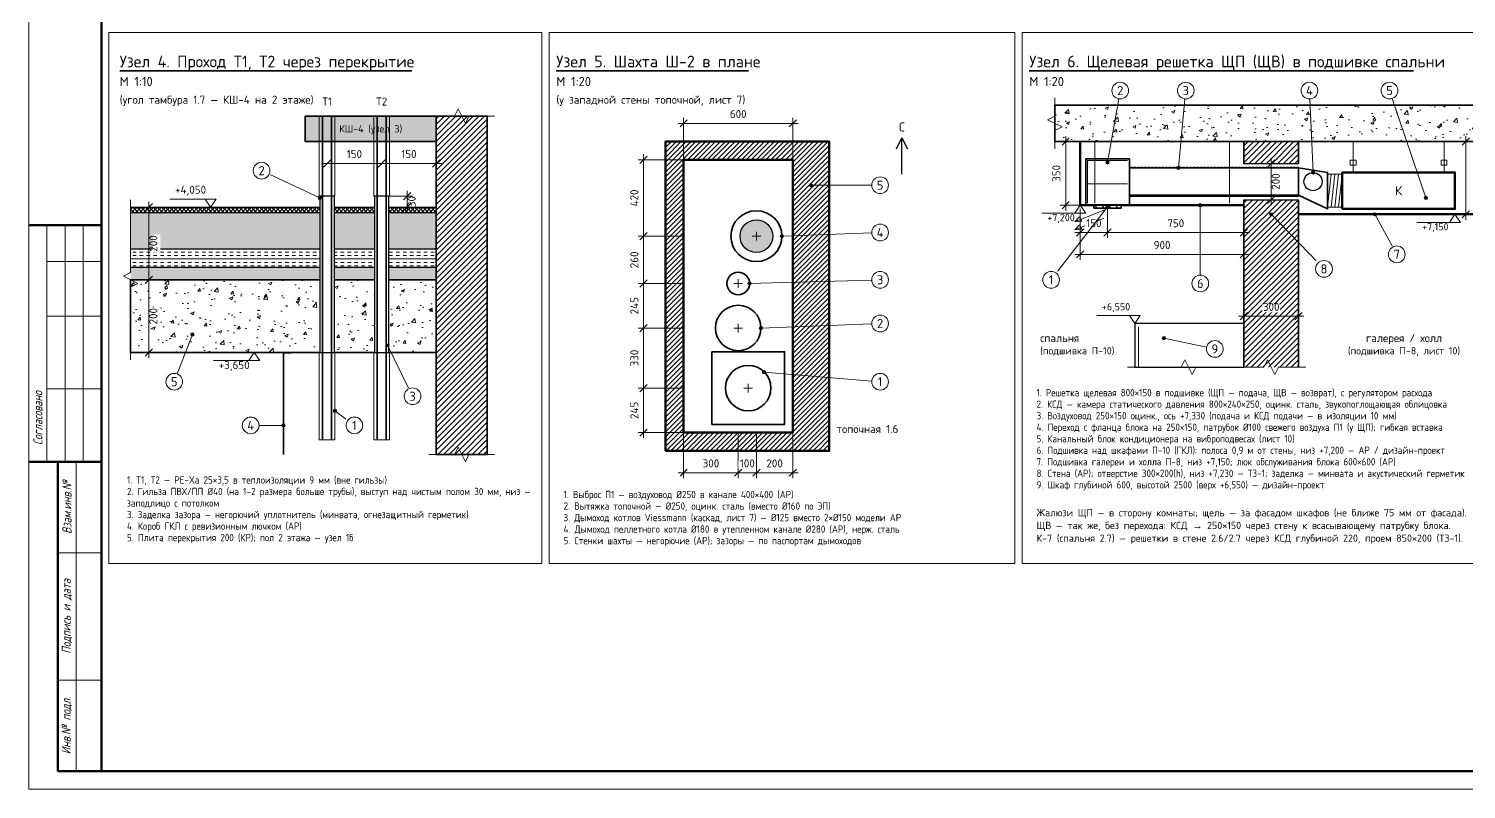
# Paper-space layout 'Лист' of a CAD drawing. Header units: millimetres. Extents: x 0 to 594, y 0 to 420.
# Drawn here: x 0 to 395.1, y 0 to 209 of the extents above; entities that cross this region are included whole.
import ezdxf
from ezdxf.enums import TextEntityAlignment as Align

# ---------------------------------------------------------------- set-up
doc = ezdxf.new("R2010")
doc.units = ezdxf.units.MM
for name, color, linetype, lineweight in [('ОВ_В', 32, 'Continuous', 35), ('ОВ_Т1', 1, 'Continuous', 50), ('ОВ_Т2', 5, 'Continuous', 50), ('Размеры', 7, 'Continuous', 13), ('Рамка', 7, 'Continuous', 50), ('Таблицы', 7, 'Continuous', 18), ('Текст', 7, 'Continuous', 18), ('Тонкие', 8, 'Continuous', 13), ('Узлы', 7, 'Continuous', 35), ('Штриховка', 8, 'Continuous', 13)]:
    doc.layers.add(name, color=color, linetype=linetype, lineweight=lineweight)
doc.styles.add('GOST', font='isocpeur.ttf', dxfattribs={"width": 0.9})
doc.styles.add('GOST_I', font='isocpeur.ttf', dxfattribs={"width": 0.8})

psp = doc.layouts.new('Лист')

# ---------------------------------------------------------------- hatches: boundary and pattern name
at = {"layer": 'Тонкие'}
h = psp.add_hatch(color=7, dxfattribs=at)
edge = h.paths.add_edge_path()
edge.add_arc((296.5, 172.25), 0.45, 0, 360)
h = psp.add_hatch(color=7, dxfattribs=at)
edge = h.paths.add_edge_path()
edge.add_arc((316, 170.75), 0.45, 0, 360)
h = psp.add_hatch(color=7, dxfattribs=at)
edge = h.paths.add_edge_path()
edge.add_arc((353, 169.5), 0.45, 0, 360)
h = psp.add_hatch(color=7, dxfattribs=at)
edge = h.paths.add_edge_path()
edge.add_arc((215, 166), 0.45, 0, 360)
h = psp.add_hatch(color=7, dxfattribs=at)
edge = h.paths.add_edge_path()
edge.add_arc((384, 162.5), 0.45, 0, 360)
h = psp.add_hatch(color=7, dxfattribs=at)
edge = h.paths.add_edge_path()
edge.add_arc((322, 160.5), 0.45, 0, 360)
h = psp.add_hatch(color=7, dxfattribs=at)
edge = h.paths.add_edge_path()
edge.add_arc((341.5, 158), 0.45, 0, 360)
h = psp.add_hatch(color=7, dxfattribs=at)
edge = h.paths.add_edge_path()
edge.add_arc((370, 158), 0.45, 0, 360)
h = psp.add_hatch(color=7, dxfattribs=at)
edge = h.paths.add_edge_path()
edge.add_arc((45, 125), 0.45, 0, 360)
h = psp.add_hatch(color=7, dxfattribs=at)
edge = h.paths.add_edge_path()
edge.add_arc((312, 124), 0.45, 0, 360)
h = psp.add_hatch(color=7, dxfattribs=at)
edge = h.paths.add_edge_path()
edge.add_arc((84.15, 104), 0.45, 0, 360)
h = psp.add_hatch(color=7, dxfattribs=at)
edge = h.paths.add_edge_path()
edge.add_arc((70, 100), 0.45, 0, 360)
at = {"layer": 'Штриховка'}
h = psp.add_hatch(dxfattribs=at)
h.set_pattern_fill('AR-CONC', scale=0.05)
h.paths.add_polyline_path([(282, 178), (398, 178), (398, 188), (282, 188)])
h = psp.add_hatch(color=2, dxfattribs=at)
h.dxf.hatch_style = 1
h.paths.add_polyline_path([(76, 178), (112, 178), (112, 185), (76, 185)])
h = psp.add_hatch(dxfattribs=at)
h.set_pattern_fill('ANSI31', scale=0.35)
h.paths.add_polyline_path([(112, 92), (126, 92), (126, 185), (112, 185)])
h = psp.add_hatch(dxfattribs=at)
h.set_pattern_fill('ANSI31', scale=0.3)
h.paths.add_polyline_path([(175, 93), (220, 93), (220, 178), (175, 178)])
h = psp.add_hatch(dxfattribs=at)
h.set_pattern_fill('ANSI31', scale=0.35)
h.paths.add_polyline_path([(334, 172), (349, 172), (349, 178), (334, 178)])
h = psp.add_hatch(dxfattribs=at)
h.set_pattern_fill('INSUL', scale=0.15)
h.paths.add_polyline_path([(302.5, 170.75), (349, 170.75), (349, 171.25), (302.5, 171.25)])
h = psp.add_hatch(dxfattribs=at)
h.set_pattern_fill('INSUL', scale=0.15)
h.paths.add_polyline_path([(302.5, 162.75), (349, 162.75), (349, 163.25), (302.5, 163.25)])
h = psp.add_hatch(dxfattribs=at)
h.set_pattern_fill('ANSI31', scale=0.35)
h.paths.add_polyline_path([(334, 116), (349, 116), (349, 162), (334, 162)])
h = psp.add_hatch(dxfattribs=at)
h.set_pattern_fill('ANSI37', scale=0.25)
h.paths.add_polyline_path([(28, 158.5), (112, 158.5), (112, 160), (28, 160)])
h = psp.add_hatch(dxfattribs=at)
h.set_pattern_fill('AR-SAND', scale=0.04)
h.paths.add_polyline_path([(28, 148.5), (112, 148.5), (112, 158.5), (28, 158.5)])
h = psp.add_hatch(dxfattribs=at)
h.set_pattern_fill('INSUL', scale=0.3)
h.paths.add_polyline_path([(28, 143.5), (112, 143.5), (112, 148.5), (28, 148.5)])
h = psp.add_hatch(dxfattribs=at)
h.set_pattern_fill('DOTS', scale=0.25)
h.paths.add_polyline_path([(28, 140), (112, 140), (112, 143.5), (28, 143.5)])
h = psp.add_hatch(dxfattribs=at)
h.set_pattern_fill('AR-CONC', scale=0.05)
h.paths.add_polyline_path([(28, 120), (112, 120), (112, 140), (28, 140)])

# ---------------------------------------------------------------- linework, layer by layer
at = {"layer": 'Размеры', "lineweight": 13}
for p, q in [((178.5, 183), (211.5, 183)), ((289, 178), (283.5, 178)), ((285, 159), (285, 179.5)), ((395, 156.5), (395, 179.5)), ((169, 150.5), (169, 174.5)), ((80.5, 172), (98.5, 172)), ((95.5, 172), (113.5, 172)), ((341.5, 160.5), (341.5, 173.5)), ((50, 162.2), (38.82, 162.2)), ((104, 158.5), (104, 164.5)), ((33, 138.5), (33, 161.5)), ((289, 158.3), (278.56, 158.3)), ((289, 160.5), (283.5, 160.5)), ((289, 159.5), (289, 151.5)), ((334, 159.5), (334, 151.5)), ((392, 155.8), (381.56, 155.8)), ((169, 137.5), (169, 153.5)), ((287.5, 153), (298, 153)), ((289, 152), (289, 145.5)), ((334, 152), (334, 145.5)), ((287.5, 147), (335.5, 147)), ((33, 118.5), (33, 141.5)), ((169, 125.25), (169, 140.5)), ((334, 127), (334, 131.5)), ((349, 127), (349, 131.5)), ((169, 108.75), (169, 128.25)), ((304, 130.2), (293.56, 130.2)), ((332.5, 130), (350.5, 130)), ((62, 117.8), (50.82, 117.8)), ((169, 96.5), (169, 111.75)), ((178.5, 87), (196.5, 87)), ((193.5, 87), (201.5, 87))]:
    psp.add_line(p, q, dxfattribs=at)
at = {"layer": 'Размеры', "lineweight": 35}
for p, q in [((179, 182), (181, 184)), ((209, 182), (211, 184)), ((284, 177), (286, 179)), ((394, 177), (396, 179)), ((168, 172), (170, 174)), ((81, 171), (83, 173)), ((96, 171), (98, 173)), ((96, 171), (98, 173)), ((111, 171), (113, 173)), ((340.5, 171), (342.5, 173)), ((103, 162), (105, 164)), ((340.5, 161), (342.5, 163)), ((32, 159), (34, 161)), ((103, 159), (105, 161)), ((284, 159.5), (286, 161.5)), ((394, 157), (396, 159)), ((168, 151), (170, 153)), ((168, 151), (170, 153)), ((288, 152), (290, 154)), ((295.5, 152), (297.5, 154)), ((333, 152), (335, 154)), ((288, 146), (290, 148)), ((333, 146), (335, 148)), ((32, 139), (34, 141)), ((32, 139), (34, 141)), ((168, 138), (170, 140)), ((168, 138), (170, 140)), ((333, 129), (335, 131)), ((348, 129), (350, 131)), ((168, 125.75), (170, 127.75)), ((168, 125.75), (170, 127.75)), ((32, 119), (34, 121)), ((168, 109.25), (170, 111.25)), ((168, 109.25), (170, 111.25)), ((168, 97), (170, 99)), ((179, 86), (181, 88)), ((194, 86), (196, 88)), ((194, 86), (196, 88)), ((199, 86), (201, 88)), ((209, 86), (211, 88))]:
    psp.add_line(p, q, dxfattribs=at)
at = {"layer": 'Размеры', "lineweight": 18}
for points in [[(50, 160), (48.5, 162.2), (51.5, 162.2)], [(289, 160.5), (287.5, 158.3), (290.5, 158.3)], [(392, 158), (390.5, 155.8), (393.5, 155.8)], [(304, 128), (302.5, 130.2), (305.5, 130.2)], [(62, 120), (60.5, 117.8), (63.5, 117.8)]]:
    psp.add_lwpolyline(points, close=True, dxfattribs=at)
at = {"layer": 'Рамка', "lineweight": 50}
psp.add_lwpolyline([(20, 5), (589, 5), (589, 415), (20, 415)], close=True, dxfattribs=at)
at = {"layer": 'Таблицы', "lineweight": 50}
for p, q in [((0, 155), (20, 155)), ((0, 90), (20, 90)), ((8, 5), (8, 90)), ((8, 5), (20, 5))]:
    psp.add_line(p, q, dxfattribs=at)
at = {"layer": 'Таблицы'}
for p, q in [((5, 90), (5, 155)), ((10, 90), (10, 155)), ((15, 90), (15, 155)), ((5, 145), (20, 145)), ((5, 130), (20, 130)), ((5, 110), (20, 110)), ((13, 5), (13, 90)), ((8, 65), (20, 65)), ((8, 30), (20, 30))]:
    psp.add_line(p, q, dxfattribs=at)
at = {"layer": 'Тонкие', "color": 7, "lineweight": 18}
for p, q in [((296.5, 172.25), (299.6, 189.74)), ((316, 170.75), (317.78, 189.71)), ((353, 169.5), (352.1, 189.7)), ((384, 162.5), (374.74, 189.82)), ((215, 166), (231.7, 166)), ((322, 160.5), (322, 141.3)), ((341.5, 158), (354.4, 144.65)), ((370, 158), (374.9, 149.02)), ((45, 125), (40.83, 114.15)), ((312, 124), (323.75, 121.48)), ((84.15, 104), (87.66, 101.38)), ((70, 100), (63.3, 100))]:
    psp.add_line(p, q, dxfattribs=at)
at = {"layer": 'Тонкие', "lineweight": 13}
for p, q in [((293, 161.1), (293, 178)), ((330, 161.1), (330, 178)), ((357, 169), (361, 169)), ((357, 160), (358, 169)), ((358, 160), (359, 169)), ((359, 160), (360, 169)), ((360, 160), (361, 169)), ((357, 160), (361, 160)), ((305, 116), (305, 127))]:
    psp.add_line(p, q, dxfattribs=at)
at = {"layer": 'Тонкие', "lineweight": 18}
for p, q in [((364, 169.5), (364, 178)), ((389, 169.5), (389, 178)), ((295.5, 156.9), (287.5, 153.7))]:
    psp.add_line(p, q, dxfattribs=at)
at = {"layer": 'Тонкие', "color": 8, "lineweight": 13}
for p, q in [((291, 172.75), (302, 172.75)), ((291, 166.38), (302, 166.38))]:
    psp.add_line(p, q, dxfattribs=at)
at = {"layer": 'Тонкие'}
psp.add_lwpolyline([(0, 0), (594, 0), (594, 420), (0, 420)], close=True, dxfattribs=at)
at = {"layer": 'Тонкие', "lineweight": 13}
for points in [[(282, 176), (282, 181), (284, 182), (280, 184), (282, 185), (282, 190)], [(110, 185), (117, 185), (118, 187), (120, 183), (121, 185), (128, 185)], [(28, 118), (28, 138), (30, 139), (26, 141), (28, 142), (28, 162)], [(302, 116), (316.75, 116), (317.75, 118), (319.75, 114), (320.75, 116), (335.5, 116)], [(332, 116), (339.5, 116), (340.5, 118), (342.5, 114), (343.5, 116), (351, 116)], [(110, 92), (117, 92), (118, 94), (120, 90), (121, 92), (128, 92)]]:
    psp.add_lwpolyline(points, dxfattribs=at)
at = {"layer": 'Тонкие', "lineweight": 25}
for points in [[(238.5, 176), (240, 179), (241.5, 176)], [(240, 169), (240, 179)]]:
    psp.add_lwpolyline(points, dxfattribs=at)
at = {"layer": 'Тонкие', "lineweight": 13}
for points in [[(363.2, 171.5), (364.8, 171.5), (364.8, 172.9), (363.2, 172.9)], [(388.2, 171.5), (389.8, 171.5), (389.8, 172.9), (388.2, 172.9)], [(287.5, 155.9), (289.4, 156.1), (288.8, 157.3)], [(287.5, 153.7), (289.4, 153.9), (288.8, 155.1)]]:
    psp.add_lwpolyline(points, close=True, dxfattribs=at)
at = {"layer": 'Тонкие'}
for centre in [(296.5, 172.25), (316, 170.75), (353, 169.5), (215, 166), (384, 162.5), (322, 160.5), (341.5, 158), (370, 158), (45, 125), (312, 124), (84.15, 104), (70, 100)]:
    psp.add_circle(centre, 0.45, dxfattribs=at)
at = {"layer": 'Узлы', "lineweight": 35}
for p, q in [((25, 197.44), (105.26, 197.44)), ((145, 197.44), (197.8, 197.44)), ((275, 197.44), (380.6, 197.44)), ((334, 172), (334, 178)), ((349, 172), (349, 178)), ((334, 116), (334, 162)), ((349, 116), (349, 162)), ((70, 92), (70, 120)), ((70, 119.9), (72, 119.9))]:
    psp.add_line(p, q, dxfattribs=at)
at = {"layer": 'Узлы', "lineweight": 50}
for p, q in [((289, 160.5), (289, 178)), ((289, 160.5), (334, 160.5)), ((349, 158), (398, 158))]:
    psp.add_line(p, q, dxfattribs=at)
at = {"layer": 'Узлы', "lineweight": 25}
for p, q in [((334, 172), (349, 172)), ((334, 162), (349, 162)), ((28, 160), (112, 160)), ((28, 158.5), (112, 158.5)), ((28, 148.5), (112, 148.5)), ((28, 143.5), (112, 143.5))]:
    psp.add_line(p, q, dxfattribs=at)
at = {"layer": 'Узлы', "lineweight": 35}
for points in [[(282, 178), (398, 178), (398, 188), (282, 188)], [(76, 178), (112, 178), (112, 185), (76, 185)], [(112, 92), (126, 92), (126, 185), (112, 185)], [(302.5, 163.25), (349, 163.25), (349, 170.75), (302.5, 170.75)], [(349, 163.25), (357, 159.5), (357, 169.5), (349, 170.75)], [(28, 120), (112, 120), (112, 140), (28, 140)]]:
    psp.add_lwpolyline(points, close=True, dxfattribs=at)
at = {"layer": 'Узлы', "color": 6, "lineweight": 50}
psp.add_lwpolyline([(361, 159.5), (392, 159.5), (392, 169.5), (361, 169.5)], close=True, dxfattribs=at)
at = {"layer": 'Узлы', "lineweight": 25}
psp.add_lwpolyline([(304, 116), (334, 116), (334, 128), (304, 128)], close=True, dxfattribs=at)
psp.add_circle((353, 167), 2.5, dxfattribs=at)

# ---------------------------------------------------------------- texts
at = {"layer": 'Размеры', "style": 'GOST'}
for s, height, p in [('+4,050', 2.2, (40.22, 163)), ('+7,200', 2, (279.96, 155.5)), ('+7,150', 2, (382.96, 153)), ('+6,550', 2, (294.96, 131)), ('+3,650', 2.2, (52.22, 114.8))]:
    psp.add_text(s, height=height, dxfattribs=at).set_placement(p, align=Align.BOTTOM_LEFT)
psp.add_text('30', height=2.2, rotation=90, dxfattribs=at).set_placement((107, 161.5), align=Align.BOTTOM_CENTER)
at = {"layer": 'Текст', "style": 'GOST'}
for s, height, p in [('Узел 4. Проход Т1, Т2 через перекрытие', 3.2, (25, 200)), ('Узел 5. Шахта Ш-2 в плане', 3.2, (145, 200)), ('Узел 6. Щелевая решетка ЩП (ЩВ) в подшивке спальни', 3.2, (275, 200)), ('М 1:10', 2.5, (25, 194.5)), ('М 1:20', 2.5, (145, 194.5)), ('М 1:20', 2.5, (275, 194.5)), ('(угол тамбура 1.7 — КШ-4 на 2 этаже)', 2.2, (25, 189.5)), ('(у западной стены топочной, лист 7)', 2.2, (145, 189.5)), ('спальня', 2.2, (278, 124)), ('(подшивка П-10)', 2, (278, 120.5)), ('топочная 1.6', 2.2, (222, 99)), ('Жалюзи ЩП — в сторону комнаты; щель — за фасадом шкафов (не ближе 75 мм от фасада).', 2, (277, 76)), ('ЩВ — так же, без перехода: КСД → 250×150 через стену к всасывающему патрубку блока.', 2, (277, 72.5)), ('К-7 (спальня 2.7) — решетки в стене 2.6/2.7 через КСД глубиной 220, проем 850×200 (ТЗ-1).', 2, (277, 69))]:
    psp.add_text(s, height=height, dxfattribs=at).set_placement(p, align=Align.MIDDLE_LEFT)
for s, height, p in [('Т1', 2.2, (82, 189)), ('Т2', 2.2, (97, 189)), ('КШ-4 (узел 3)', 2, (94, 181.5)), ('С', 2.5, (240, 182)), ('К', 2.5, (376.5, 164.5)), ('галерея / холл', 2.2, (378, 124)), ('(подшивка П-8, лист 10)', 2, (378, 120.5))]:
    psp.add_text(s, height=height, dxfattribs=at).set_placement(p, align=Align.MIDDLE_CENTER)
at = {"layer": 'Текст', "char_height": 2.5, "attachment_point": 5, "rotation": 90, "style": 'GOST_I'}
for s, insert in [('{\\W0.8;\\Q15;Согласовано}', (2.5, 102)), ('{\\W0.8;\\Q15;Взам.инв.№}', (10.5, 77.5)), ('{\\W0.8;\\Q15;Подпись и дата}', (10.5, 47.5)), ('{\\W0.8;\\Q15;Инв.№ подл.}', (10.5, 17.5))]:
    psp.add_mtext(s, dxfattribs=dict(at, insert=insert))
at = {"layer": 'Текст', "char_height": 2, "attachment_point": 1, "line_spacing_factor": 0.95, "style": 'GOST'}
for s, insert, width in [('1. Решетка щелевая 800×150 в подшивке (ЩП — подача, ЩВ — возврат), с регулятором расхода\\P2. КСД — камера статического давления 800×240×250, оцинк. сталь, звукопоглощающая облицовка\\P3. Воздуховод 250×150 оцинк., ось +7,330 (подача и КСД подачи — в изоляции 10 мм)\\P4. Переход с фланца блока на 250×150, патрубок Ø100 свежего воздуха П1 (у ЩП); гибкая вставка\\P5. Канальный блок кондиционера на виброподвесах (лист 10)\\P6. Подшивка над шкафами П-10 (ГКЛ): полоса 0,9 м от стены, низ +7,200 — АР / дизайн-проект\\P7. Подшивка галереи и холла П-8, низ +7,150; люк обслуживания блока 600×600 (АР)\\P8. Стена (АР); отверстие 300×200(h), низ +7,230 — ТЗ-1; заделка — минвата и акустический герметик\\P9. Шкаф глубиной 600, высотой 2500 (верх +6,550) — дизайн-проект', (277, 110), 123), ('1. Т1, Т2 — PE-Xa 25×3,5 в теплоизоляции 9 мм (вне гильзы)\\P2. Гильза ПВХ/ПП Ø40 (на 1–2 размера больше трубы), выступ над чистым полом 30 мм, низ — заподлицо с потолком\\P3. Заделка зазора — негорючий уплотнитель (минвата, огнезащитный герметик)\\P4. Короб ГКЛ с ревизионным лючком (АР)\\P5. Плита перекрытия 200 (КР); пол 2 этажа — узел 1б', (27, 86), 112), ('1. Выброс П1 — воздуховод Ø250 в канале 400×400 (АР)\\P2. Вытяжка топочной — Ø250, оцинк. сталь (вместо Ø160 по ЭП)\\P3. Дымоход котлов Viessmann (каскад, лист 7) — Ø125 вместо 2×Ø150 модели АР\\P4. Дымоход пеллетного котла Ø180 в утепленном канале Ø280 (АР), нерж. сталь\\P5. Стенки шахты — негорючие (АР); зазоры — по паспортам дымоходов', (147, 82), 122)]:
    psp.add_mtext(s, dxfattribs=dict(at, insert=insert, width=width))

# ---------------------------------------------------------------- next in the draw order: wipeouts: each hides what was drawn before it
for points in [[(297.7, 189.7), (302.3, 189.7), (302.3, 194.3), (297.7, 194.3)], [(315.7, 189.7), (320.3, 189.7), (320.3, 194.3), (315.7, 194.3)], [(349.7, 189.7), (354.3, 189.7), (354.3, 194.3), (349.7, 194.3)], [(371.7, 189.7), (376.3, 189.7), (376.3, 194.3), (371.7, 194.3)], [(192.55, 184.1), (197.45, 184.1), (197.45, 186.3), (192.55, 186.3)], [(87.05, 173.1), (91.95, 173.1), (91.95, 175.3), (87.05, 175.3)], [(102.05, 173.1), (106.95, 173.1), (106.95, 175.3), (102.05, 175.3)], [(180, 98), (210, 98), (210, 173), (180, 173)], [(281.8, 166.8), (283.9, 166.8), (283.9, 171.7), (281.8, 171.7)], [(231.7, 163.7), (236.3, 163.7), (236.3, 168.3), (231.7, 168.3)], [(342.6, 164.55), (344.7, 164.55), (344.7, 169.45), (342.6, 169.45)], [(80, 120), (84, 120), (84, 163), (80, 163)], [(95, 120), (99, 120), (99, 163), (95, 163)], [(165.8, 160.05), (167.9, 160.05), (167.9, 164.95), (165.8, 164.95)], [(292.75, 159.7), (300.25, 159.7), (300.25, 160.8), (292.75, 160.8)], [(34.1, 147.55), (36.2, 147.55), (36.2, 152.45), (34.1, 152.45)], [(309.05, 148.1), (313.95, 148.1), (313.95, 150.3), (309.05, 150.3)], [(165.8, 143.05), (167.9, 143.05), (167.9, 147.95), (165.8, 147.95)], [(373.7, 144.7), (378.3, 144.7), (378.3, 149.3), (373.7, 149.3)], [(353.7, 140.7), (358.3, 140.7), (358.3, 145.3), (353.7, 145.3)], [(319.7, 136.7), (324.3, 136.7), (324.3, 141.3), (319.7, 141.3)], [(165.8, 130.43), (167.9, 130.43), (167.9, 135.32), (165.8, 135.32)], [(34.1, 127.55), (36.2, 127.55), (36.2, 132.45), (34.1, 132.45)], [(339.05, 131.1), (343.95, 131.1), (343.95, 133.3), (339.05, 133.3)], [(323.7, 118.7), (328.3, 118.7), (328.3, 123.3), (323.7, 123.3)], [(165.8, 116.05), (167.9, 116.05), (167.9, 120.95), (165.8, 120.95)], [(37.7, 109.7), (42.3, 109.7), (42.3, 114.3), (37.7, 114.3)], [(165.8, 101.68), (167.9, 101.68), (167.9, 106.57), (165.8, 106.57)], [(58.7, 97.7), (63.3, 97.7), (63.3, 102.3), (58.7, 102.3)], [(87.2, 97.7), (91.8, 97.7), (91.8, 102.3), (87.2, 102.3)], [(185.05, 88.1), (189.95, 88.1), (189.95, 90.3), (185.05, 90.3)]]:
    psp.add_wipeout(points)

# ---------------------------------------------------------------- next in the draw order: hatches: boundary and pattern name
at = {"layer": 'Тонкие'}
h = psp.add_hatch(color=7, dxfattribs=at)
edge = h.paths.add_edge_path()
edge.add_arc((80, 162.5), 0.45, 0, 360)
h = psp.add_hatch(color=7, dxfattribs=at)
edge = h.paths.add_edge_path()
edge.add_arc((296.5, 160.1), 0.45, 0, 360)
h = psp.add_hatch(color=7, dxfattribs=at)
edge = h.paths.add_edge_path()
edge.add_arc((207, 152), 0.45, 0, 360)
h = psp.add_hatch(color=7, dxfattribs=at)
edge = h.paths.add_edge_path()
edge.add_arc((198.12, 139), 0.45, 0, 360)
h = psp.add_hatch(color=7, dxfattribs=at)
edge = h.paths.add_edge_path()
edge.add_arc((201.25, 126.75), 0.45, 0, 360)
h = psp.add_hatch(color=7, dxfattribs=at)
edge = h.paths.add_edge_path()
edge.add_arc((98.6, 122), 0.45, 0, 360)
h = psp.add_hatch(color=7, dxfattribs=at)
edge = h.paths.add_edge_path()
edge.add_arc((202.12, 114.62), 0.45, 0, 360)
at = {"layer": 'Штриховка'}
h = psp.add_hatch(color=9, dxfattribs=at)
h.dxf.hatch_style = 1
h.paths.add_polyline_path([(204.5, 152), (204.43, 152.78), (204.23, 153.54), (203.9, 154.25), (203.45, 154.89), (202.89, 155.45), (202.25, 155.9), (201.54, 156.23), (200.78, 156.43), (200, 156.5), (199.22, 156.43), (198.46, 156.23), (197.75, 155.9), (197.11, 155.45), (196.55, 154.89), (196.1, 154.25), (195.77, 153.54), (195.57, 152.78), (195.5, 152), (195.57, 151.22), (195.77, 150.46), (196.1, 149.75), (196.55, 149.11), (197.11, 148.55), (197.75, 148.1), (198.46, 147.77), (199.22, 147.57), (200, 147.5), (200.78, 147.57), (201.54, 147.77), (202.25, 148.1), (202.89, 148.55), (203.45, 149.11), (203.9, 149.75), (204.23, 150.46), (204.43, 151.22)])

# ---------------------------------------------------------------- next in the draw order: linework, layer by layer
at = {"layer": 'ОВ_В', "color": 32, "lineweight": 35}
for centre in [(195, 126.75), (197.75, 110.25)]:
    psp.add_circle(centre, 6.25, dxfattribs=at)
at = {"layer": 'ОВ_Т1', "color": 1, "lineweight": 35}
for p, q in [((80.75, 96), (80.75, 185)), ((83.25, 96), (83.25, 185))]:
    psp.add_line(p, q, dxfattribs=at)
at = {"layer": 'ОВ_Т2', "color": 5, "lineweight": 35}
for p, q in [((95.75, 96), (95.75, 185)), ((98.25, 96), (98.25, 185))]:
    psp.add_line(p, q, dxfattribs=at)
at = {"layer": 'Размеры', "lineweight": 13}
for p, q in [((180, 173), (180, 184.5)), ((210, 173), (210, 184.5)), ((180, 173), (167.5, 173)), ((99, 163), (105.5, 163)), ((99, 160), (105.5, 160)), ((296.5, 159.5), (296.5, 151.5)), ((180, 152), (167.5, 152)), ((180, 152), (167.5, 152)), ((180, 139), (167.5, 139)), ((180, 139), (167.5, 139)), ((180, 126.75), (167.5, 126.75)), ((180, 126.75), (167.5, 126.75)), ((180, 110.25), (167.5, 110.25)), ((180, 110.25), (167.5, 110.25)), ((180, 98), (167.5, 98)), ((180, 98), (180, 85.5)), ((195, 98), (195, 85.5)), ((195, 98), (195, 85.5)), ((200, 98), (200, 85.5)), ((210, 98), (210, 85.5))]:
    psp.add_line(p, q, dxfattribs=at)
at = {"layer": 'Тонкие', "color": 8, "lineweight": 13}
psp.add_line((291, 161.1), (291, 172.75), dxfattribs=at)
at = {"layer": 'Тонкие', "color": 7, "lineweight": 18}
for p, q in [((80, 162.5), (66.08, 169.02)), ((207, 152), (231.7, 152.91)), ((198.12, 139), (231.7, 139.94)), ((201.25, 126.75), (231.7, 127.91)), ((98.6, 122), (104.48, 110.06)), ((202.12, 114.62), (231.71, 112.19))]:
    psp.add_line(p, q, dxfattribs=at)
at = {"layer": 'Тонкие', "lineweight": 18}
psp.add_line((295.5, 159.1), (287.5, 155.9), dxfattribs=at)
at = {"layer": 'Тонкие', "lineweight": 13}
for p, q in [((293.65, 159.7), (293.05, 160.5)), ((295.55, 159.7), (294.95, 160.5)), ((297.45, 159.7), (296.85, 160.5)), ((299.35, 159.7), (298.75, 160.5)), ((198.8, 152), (201.2, 152)), ((200, 150.8), (200, 153.2)), ((193.8, 139), (196.2, 139)), ((195, 137.8), (195, 140.2)), ((193.8, 126.75), (196.2, 126.75)), ((195, 125.55), (195, 127.95)), ((197.75, 109.05), (197.75, 111.45)), ((196.55, 110.25), (198.95, 110.25))]:
    psp.add_line(p, q, dxfattribs=at)
for points in [[(79.85, 163), (84.15, 163), (84.15, 185), (79.85, 185)], [(94.85, 163), (99.15, 163), (99.15, 185), (94.85, 185)], [(79.85, 96), (84.15, 96), (84.15, 120), (79.85, 120)], [(94.85, 96), (99.15, 96), (99.15, 120), (94.85, 120)]]:
    psp.add_lwpolyline(points, close=True, dxfattribs=at)
at = {"layer": 'Тонкие', "color": 7, "lineweight": 18}
for centre in [(300, 192), (318, 192), (352, 192), (374, 192), (234, 166), (376, 147), (356, 143), (322, 139), (326, 121), (40, 112), (61, 100), (89.5, 100)]:
    psp.add_circle(centre, 2.3, dxfattribs=at)
at = {"layer": 'Тонкие'}
for centre in [(80, 162.5), (296.5, 160.1), (207, 152), (198.12, 139), (201.25, 126.75), (98.6, 122), (202.12, 114.62)]:
    psp.add_circle(centre, 0.45, dxfattribs=at)
at = {"layer": 'Узлы', "lineweight": 50}
for points in [[(175, 93), (220, 93), (220, 178), (175, 178)], [(180, 98), (210, 98), (210, 173), (180, 173)]]:
    psp.add_lwpolyline(points, close=True, dxfattribs=at)
at = {"layer": 'Узлы', "lineweight": 35}
for points in [[(290.5, 160.6), (302.5, 160.6), (302.5, 173.25), (290.5, 173.25)], [(292.75, 159.7), (300.25, 159.7), (300.25, 160.5), (292.75, 160.5)], [(187.75, 100.25), (207.75, 100.25), (207.75, 120.25), (187.75, 120.25)]]:
    psp.add_lwpolyline(points, close=True, dxfattribs=at)
at = {"layer": 'Узлы', "lineweight": 25}
for points in [[(80, 120), (84, 120), (84, 163), (80, 163)], [(95, 120), (99, 120), (99, 163), (95, 163)]]:
    psp.add_lwpolyline(points, close=True, dxfattribs=at)
at = {"layer": 'Узлы', "lineweight": 35}
for centre, radius in [((200, 152), 7), ((195, 139), 3.12)]:
    psp.add_circle(centre, radius, dxfattribs=at)
at = {"layer": 'Узлы', "lineweight": 25}
psp.add_circle((200, 152), 4.5, dxfattribs=at)

# ---------------------------------------------------------------- next in the draw order: texts
at = {"layer": 'Размеры', "style": 'GOST'}
for s, p in [('600', (195, 183.8)), ('150', (89.5, 172.8)), ('150', (104.5, 172.8)), ('900', (311.5, 147.8)), ('300', (341.5, 130.8)), ('300', (187.5, 87.8))]:
    psp.add_text(s, height=2.2, dxfattribs=at).set_placement(p, align=Align.BOTTOM_CENTER)
for s, p in [('350', (284.2, 169.25)), ('200', (344.5, 167)), ('420', (168.2, 162.5)), ('200', (36, 150)), ('260', (168.2, 145.5)), ('245', (168.2, 132.88)), ('200', (36, 130)), ('330', (168.2, 118.5)), ('245', (168.2, 104.12))]:
    psp.add_text(s, height=2.2, rotation=90, dxfattribs=at).set_placement(p, align=Align.BOTTOM_CENTER)
at = {"layer": 'Текст', "style": 'GOST'}
for s, p in [('2', (300, 192)), ('3', (318, 192)), ('4', (352, 192)), ('5', (374, 192)), ('5', (234, 166)), ('7', (376, 147)), ('8', (356, 143)), ('6', (322, 139)), ('9', (326, 121)), ('5', (40, 112)), ('4', (61, 100)), ('1', (89.5, 100))]:
    psp.add_text(s, height=2.5, dxfattribs=at).set_placement(p, align=Align.MIDDLE_CENTER)

# ---------------------------------------------------------------- next in the draw order: wipeouts: each hides what was drawn before it
for points in [[(61.7, 167.7), (66.3, 167.7), (66.3, 172.3), (61.7, 172.3)], [(231.7, 150.7), (236.3, 150.7), (236.3, 155.3), (231.7, 155.3)], [(290.3, 154.1), (295.2, 154.1), (295.2, 156.3), (290.3, 156.3)], [(231.7, 137.7), (236.3, 137.7), (236.3, 142.3), (231.7, 142.3)], [(231.7, 125.7), (236.3, 125.7), (236.3, 130.3), (231.7, 130.3)], [(231.7, 109.7), (236.3, 109.7), (236.3, 114.3), (231.7, 114.3)], [(103.2, 105.7), (107.8, 105.7), (107.8, 110.3), (103.2, 110.3)], [(195.05, 88.1), (199.95, 88.1), (199.95, 90.3), (195.05, 90.3)]]:
    psp.add_wipeout(points)

# ---------------------------------------------------------------- next in the draw order: linework, layer by layer
at = {"layer": 'Размеры', "lineweight": 13}
for p, q in [((296.5, 159.5), (296.5, 151.5)), ((295, 153), (335.5, 153)), ((200, 98), (200, 85.5)), ((198.5, 87), (211.5, 87))]:
    psp.add_line(p, q, dxfattribs=at)
at = {"layer": 'Размеры', "lineweight": 35}
for p, q in [((295.5, 152), (297.5, 154)), ((199, 86), (201, 88))]:
    psp.add_line(p, q, dxfattribs=at)
at = {"layer": 'Тонкие', "color": 7, "lineweight": 18}
psp.add_line((296.5, 160.1), (282.4, 141.82), dxfattribs=at)
at = {"layer": 'Тонкие', "color": 8, "lineweight": 13}
psp.add_lwpolyline([(22, 62), (141, 62), (141, 208), (22, 208)], close=True, dxfattribs=at)
at = {"layer": 'Тонкие', "color": 7, "lineweight": 18}
for centre in [(64, 170), (234, 153), (234, 140), (234, 128), (234, 112), (105.5, 108)]:
    psp.add_circle(centre, 2.3, dxfattribs=at)

# ---------------------------------------------------------------- next in the draw order: texts
at = {"layer": 'Размеры', "style": 'GOST'}
for s, p in [('150', (292.75, 153.8)), ('100', (197.5, 87.8))]:
    psp.add_text(s, height=2.2, dxfattribs=at).set_placement(p, align=Align.BOTTOM_CENTER)
at = {"layer": 'Текст', "style": 'GOST'}
for s, p in [('2', (64, 170)), ('4', (234, 153)), ('3', (234, 140)), ('2', (234, 128)), ('1', (234, 112)), ('3', (105.5, 108))]:
    psp.add_text(s, height=2.5, dxfattribs=at).set_placement(p, align=Align.MIDDLE_CENTER)

# ---------------------------------------------------------------- next in the draw order: wipeouts: each hides what was drawn before it
for points in [[(312.8, 154.1), (317.7, 154.1), (317.7, 156.3), (312.8, 156.3)], [(278.7, 137.7), (283.3, 137.7), (283.3, 142.3), (278.7, 142.3)], [(202.55, 88.1), (207.45, 88.1), (207.45, 90.3), (202.55, 90.3)]]:
    psp.add_wipeout(points)

# ---------------------------------------------------------------- next in the draw order: linework, layer by layer
at = {"layer": 'Тонкие', "color": 8, "lineweight": 13}
for points in [[(143, 62), (271, 62), (271, 208), (143, 208)], [(273, 62), (400, 62), (400, 208), (273, 208)]]:
    psp.add_lwpolyline(points, close=True, dxfattribs=at)
at = {"layer": 'Тонкие', "color": 7, "lineweight": 18}
psp.add_circle((281, 140), 2.3, dxfattribs=at)

# ---------------------------------------------------------------- next in the draw order: texts
at = {"layer": 'Размеры', "style": 'GOST'}
for s, p in [('750', (315.25, 153.8)), ('200', (205, 87.8))]:
    psp.add_text(s, height=2.2, dxfattribs=at).set_placement(p, align=Align.BOTTOM_CENTER)
at = {"layer": 'Текст', "style": 'GOST'}
psp.add_text('1', height=2.5, dxfattribs=at).set_placement((281, 140), align=Align.MIDDLE_CENTER)

doc.saveas('drawing.dxf')
